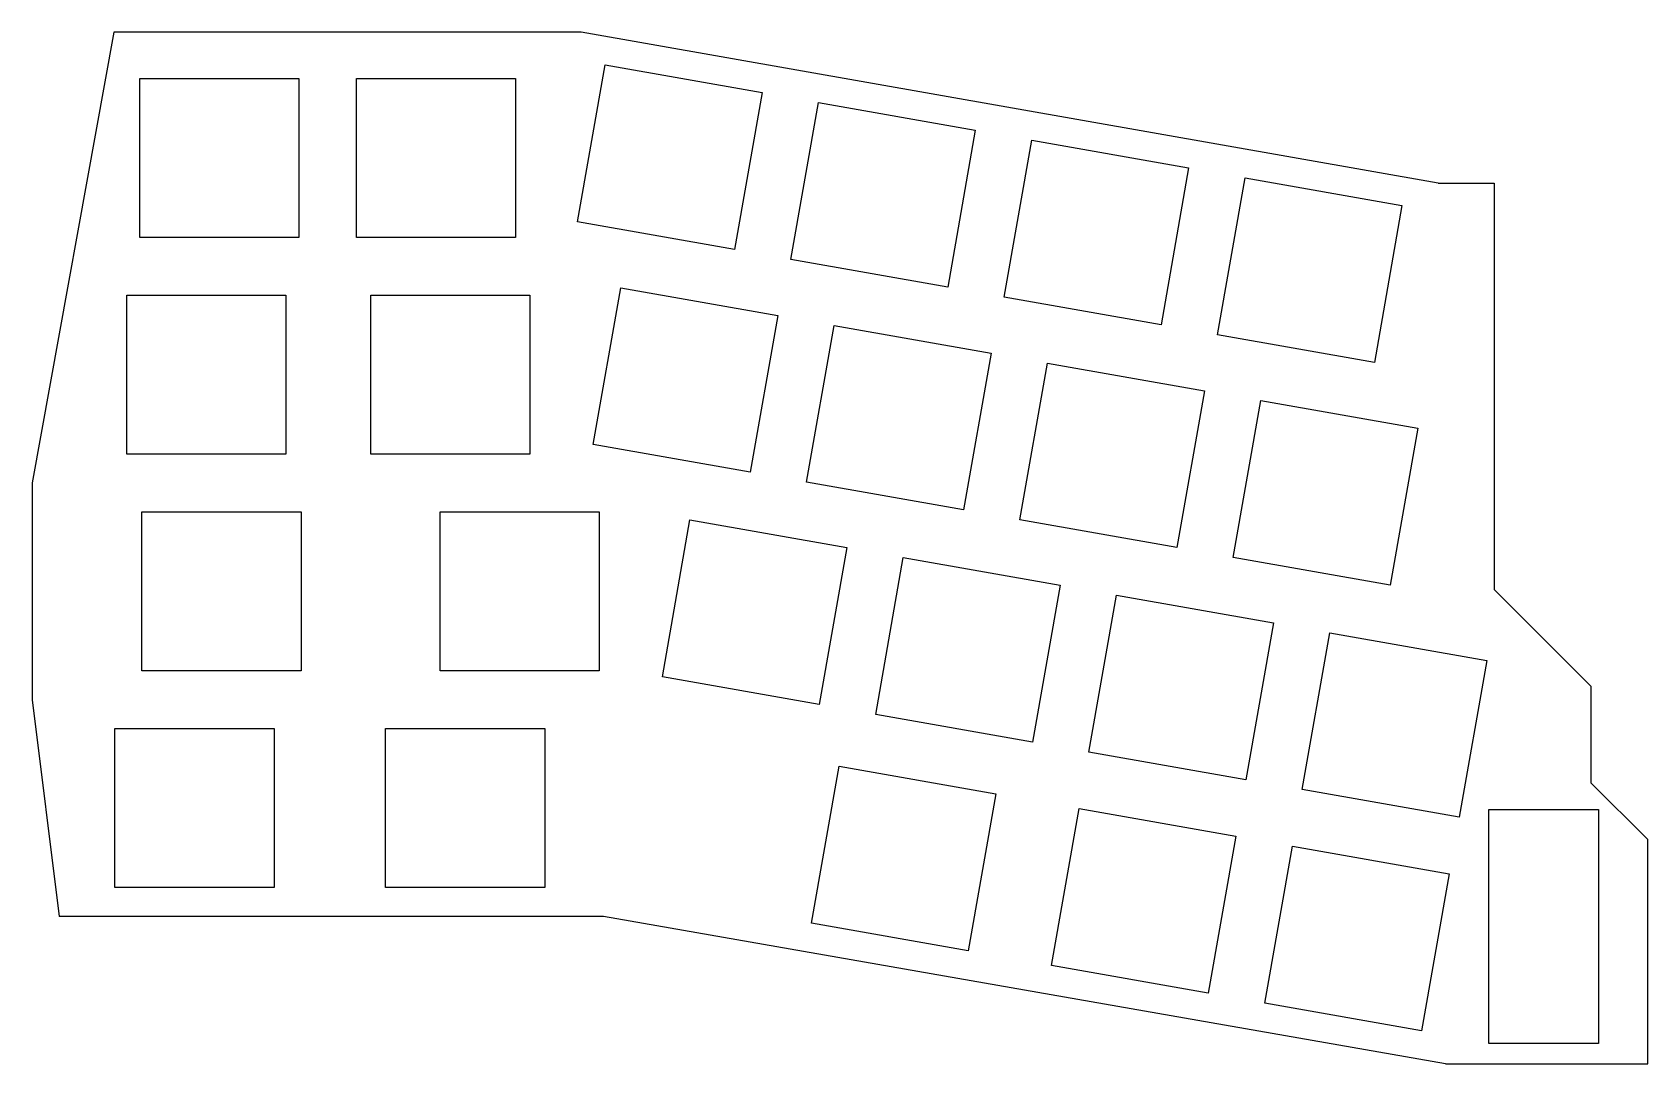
# Model space of a CAD drawing. Extents: x 0 to 5.59, y -4.24 to -0.67.
import ezdxf

# ---------------------------------------------------------------- set-up
doc = ezdxf.new("R2010")
doc.units = 0
doc.header["$MEASUREMENT"] = 0
doc.layers.add('BLACK', color=7, linetype='CONTINUOUS')

msp = doc.modelspace()

# ---------------------------------------------------------------- linework, layer by layer
at = {"layer": 'BLACK', "linetype": 'CONTINUOUS'}
for p, q in [((0.28, -0.67), (-0.0025, -2.23)), ((1.8975, -0.67), (0.28, -0.67)), ((4.865, -1.1925), (1.8975, -0.67)), ((0.369409, -0.829409), (0.920591, -0.829409)), ((0.369409, -1.38059), (0.369409, -0.829409)), ((0.920591, -0.829409), (0.920591, -1.38059)), ((1.11941, -0.829409), (1.67059, -0.829409)), ((1.11941, -1.38059), (1.11941, -0.829409)), ((1.67059, -0.829409), (1.67059, -1.38059)), ((1.88546, -1.32591), (1.98118, -0.783103)), ((1.98118, -0.783103), (2.52398, -0.878814)), ((2.52398, -0.878814), (2.42827, -1.42162)), ((2.62407, -1.45615), (2.71978, -0.913339)), ((2.71978, -0.913339), (3.26259, -1.00905)), ((3.26259, -1.00905), (3.16688, -1.55186)), ((3.36268, -1.58638), (3.45839, -1.04357)), ((3.45839, -1.04357), (4.0012, -1.13929)), ((4.0012, -1.13929), (3.90548, -1.68209)), ((4.10128, -1.71662), (4.19699, -1.17381)), ((4.19699, -1.17381), (4.7398, -1.26952)), ((4.865, -1.1925), (5.05906, -1.1925)), ((5.05906, -1.1925), (5.05906, -2.59843)), ((4.7398, -1.26952), (4.64409, -1.81233)), ((2.42827, -1.42162), (1.88546, -1.32591)), ((0.920591, -1.38059), (0.369409, -1.38059)), ((1.67059, -1.38059), (1.11941, -1.38059)), ((3.16688, -1.55186), (2.62407, -1.45615)), ((1.93988, -2.09707), (2.03559, -1.55426)), ((2.03559, -1.55426), (2.5784, -1.64998)), ((0.324409, -1.57941), (0.875591, -1.57941)), ((0.324409, -2.13059), (0.324409, -1.57941)), ((0.875591, -1.57941), (0.875591, -2.13059)), ((1.16941, -1.57941), (1.72059, -1.57941)), ((1.16941, -2.13059), (1.16941, -1.57941)), ((1.72059, -1.57941), (1.72059, -2.13059)), ((3.90548, -1.68209), (3.36268, -1.58638)), ((2.5784, -1.64998), (2.48269, -2.19278)), ((2.67848, -2.22731), (2.7742, -1.6845)), ((2.7742, -1.6845), (3.317, -1.78021)), ((4.64409, -1.81233), (4.10128, -1.71662)), ((3.317, -1.78021), (3.22129, -2.32302)), ((3.41709, -2.35754), (3.5128, -1.81474)), ((3.5128, -1.81474), (4.05561, -1.91045)), ((4.05561, -1.91045), (3.9599, -2.45326)), ((4.1557, -2.48778), (4.25141, -1.94497)), ((4.25141, -1.94497), (4.79421, -2.04068)), ((4.79421, -2.04068), (4.6985, -2.58349)), ((2.48269, -2.19278), (1.93988, -2.09707)), ((0.875591, -2.13059), (0.324409, -2.13059)), ((1.72059, -2.13059), (1.16941, -2.13059)), ((-0.0025, -2.23), (-0.0025, -2.98)), ((3.22129, -2.32302), (2.67848, -2.22731)), ((0.376909, -2.32941), (0.928091, -2.32941)), ((0.376909, -2.88059), (0.376909, -2.32941)), ((0.928091, -2.32941), (0.928091, -2.88059)), ((1.40941, -2.32941), (1.96059, -2.32941)), ((1.40941, -2.88059), (1.40941, -2.32941)), ((1.96059, -2.32941), (1.96059, -2.88059)), ((2.17894, -2.90079), (2.27465, -2.35798)), ((2.27465, -2.35798), (2.81746, -2.4537)), ((3.9599, -2.45326), (3.41709, -2.35754)), ((2.81746, -2.4537), (2.72175, -2.9965)), ((2.91755, -3.03103), (3.01326, -2.48822)), ((3.01326, -2.48822), (3.55607, -2.58393)), ((4.6985, -2.58349), (4.1557, -2.48778)), ((3.55607, -2.58393), (3.46035, -3.12674)), ((3.65615, -3.16126), (3.75186, -2.61846)), ((3.75186, -2.61846), (4.29467, -2.71417)), ((5.05906, -2.59843), (5.3937, -2.93307)), ((4.29467, -2.71417), (4.19896, -3.25698)), ((4.39476, -3.2915), (4.49047, -2.74869)), ((4.49047, -2.74869), (5.03328, -2.8444)), ((5.03328, -2.8444), (4.93757, -3.38721)), ((0.928091, -2.88059), (0.376909, -2.88059)), ((1.96059, -2.88059), (1.40941, -2.88059)), ((2.72175, -2.9965), (2.17894, -2.90079)), ((5.3937, -2.93307), (5.3937, -3.26772)), ((-0.0025, -2.98), (0.09, -3.73)), ((3.46035, -3.12674), (2.91755, -3.03103)), ((0.283159, -3.07941), (0.834341, -3.07941)), ((0.283159, -3.63059), (0.283159, -3.07941)), ((0.834341, -3.07941), (0.834341, -3.63059)), ((1.22066, -3.07941), (1.77184, -3.07941)), ((1.22066, -3.63059), (1.22066, -3.07941)), ((1.77184, -3.07941), (1.77184, -3.63059)), ((4.19896, -3.25698), (3.65615, -3.16126)), ((2.69498, -3.75335), (2.79069, -3.21054)), ((2.79069, -3.21054), (3.3335, -3.30625)), ((4.93757, -3.38721), (4.39476, -3.2915)), ((5.3937, -3.26772), (5.59055, -3.46457)), ((3.3335, -3.30625), (3.23779, -3.84906)), ((3.52592, -3.89987), (3.62163, -3.35706)), ((3.62163, -3.35706), (4.16444, -3.45277)), ((5.04, -4.17), (5.04, -3.36)), ((5.04, -3.36), (5.42, -3.36)), ((5.42, -3.36), (5.42, -4.17)), ((4.16444, -3.45277), (4.06872, -3.99558)), ((5.59055, -4.24), (5.59055, -3.46457)), ((4.26452, -4.03011), (4.36023, -3.4873)), ((4.36023, -3.4873), (4.90304, -3.58301)), ((0.834341, -3.63059), (0.283159, -3.63059)), ((1.77184, -3.63059), (1.22066, -3.63059)), ((4.90304, -3.58301), (4.80733, -4.12582)), ((1.975, -3.73), (0.09, -3.73)), ((4.89, -4.24), (1.975, -3.73)), ((3.23779, -3.84906), (2.69498, -3.75335)), ((4.06872, -3.99558), (3.52592, -3.89987)), ((4.80733, -4.12582), (4.26452, -4.03011)), ((5.42, -4.17), (5.04, -4.17)), ((4.89, -4.24), (5.59055, -4.24))]:
    msp.add_line(p, q, dxfattribs=at)

doc.saveas('drawing.dxf')
